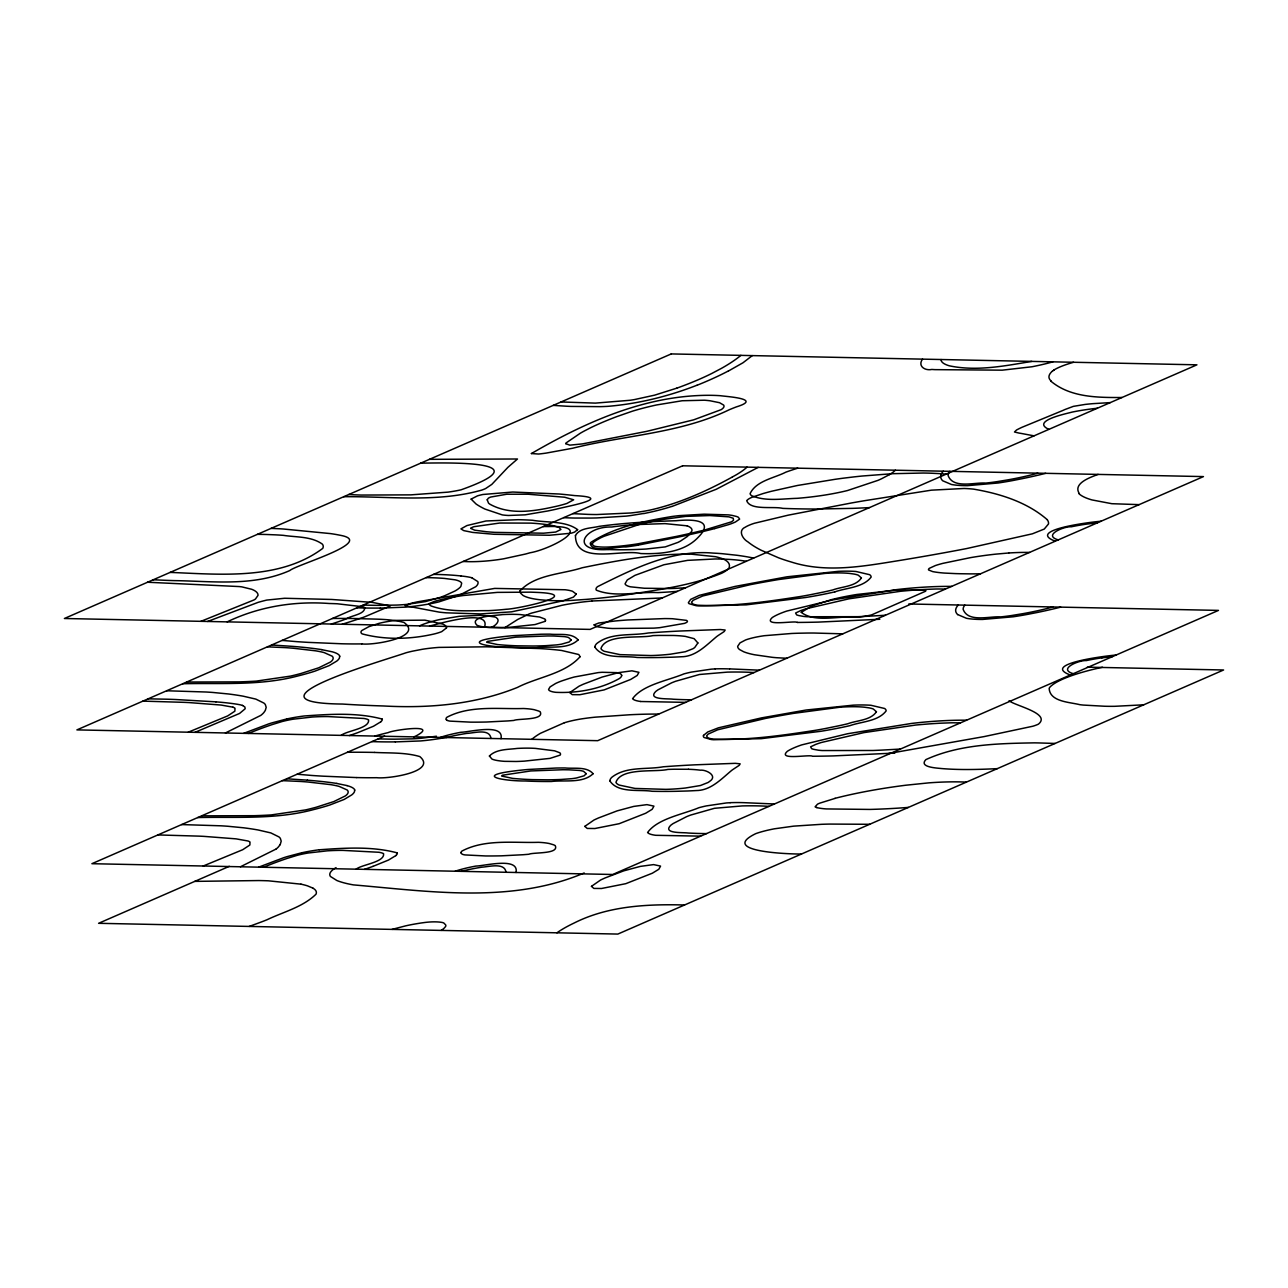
<?xml version="1.0" encoding="UTF-8"?>
<svg xmlns="http://www.w3.org/2000/svg" width="1288" height="1288" viewBox="0 0 1288 1288"><rect width="100%" height="100%" fill="white"/><g stroke="black" fill="none" stroke-linecap="round" stroke-linejoin="round"><path stroke-width="1.5" d="M505.975 872.169C504.783 862.268 488.86 866.792 481.744 867.194A62.5 12.671 -6.4 0 0 461.185 871.332M490.953 738.475C489.746 728.074 473.743 733.242 466.739 733.387A62.5 12.671 -6.4 0 0 446.179 737.541M922.498 359.143C917.555 365.953 924.655 370.976 931.9 369.447A71.033 14.409 -6.4 0 0 934.943 369.64L1002.209 370.171L1032.026 366.758A85.813 17.404 -6.4 0 0 1052.892 361.848M949.82 471.328L949.546 471.698A107.113 21.719 -6.4 0 0 948.129 475.578C953.152 489.102 974.807 482.179 985.771 483.081A52.663 10.674 -6.4 0 0 996.638 481.712L1007.876 479.861A95.022 19.272 -6.4 0 0 1037.822 473.179M964.841 605.135L964.551 605.505A107.113 21.719 -6.4 0 0 963.15 609.369C968.157 622.909 989.812 615.986 1000.792 616.888A52.663 10.674 -6.4 0 0 1011.644 615.519L1022.881 613.668A95.022 19.272 -6.4 0 0 1052.827 606.97M501 738.684C504.333 722.858 469.025 732.244 460.975 732.26A51.536 10.449 -6.4 0 0 440.19 737.428M516.005 872.491C519.418 856.649 483.966 866.067 475.98 866.051A51.536 10.449 -6.4 0 0 455.195 871.219M484.481 627.208C491.469 607.55 437.099 624.406 429.564 626.065M545.082 621.347L535.019 624.567L509.34 627.32A51.745 10.497 -6.4 0 1 501 627.675L489.714 627.53A39.687 8.05 -6.4 0 1 485.125 627.143L482.34 626.725A43.003 8.726 -6.4 0 1 476.995 625.276C467.866 616.115 497.748 615.487 502.191 614.618A45 9.129 -6.4 0 1 520.4 614.585L539.624 617.033L544.776 618.965A37.304 7.567 -6.4 0 1 545.5 620.108M752.305 355.601L742.999 362.765L728.445 371.008M380.862 721.763L373.504 726.239L358.016 732.55A151.952 30.815 -6.4 0 1 349.418 735.545M395.883 855.57L388.509 860.046L373.021 866.357M1052.441 371.234L1053.954 370.123M504.912 627.626L517.824 619.399L529.175 613.957A49.057 9.95 -6.4 0 1 531.558 613.104L561.938 605.296A53.871 10.916 -6.4 0 1 567.332 604.265A61.55 12.478 -6.4 0 1 591.788 601.045M275.745 849.227L240.421 866.776M441.204 930.419L441.768 930.033A93.364 18.934 -6.4 0 0 444.263 928.052L445.584 926.523A36.322 7.374 -6.4 0 0 445.632 924.865L443.796 922.997A15.81 3.204 -6.4 0 0 441.881 922.417L441.108 922.289A22.331 4.524 -6.4 0 0 434.861 921.854A17.05 3.462 -6.4 0 0 425.233 922.433L421.337 922.965A60.134 12.188 -6.4 0 0 413.931 924.188A44.629 9.048 -6.4 0 0 405.639 925.863L392.035 929.389M758.213 467.367L716.209 489.295L672.062 506.442M889.364 474.644L881.781 478.637A180.288 36.563 -6.4 0 1 878.078 480.327L847.504 490.535A72.434 14.683 -6.4 0 1 825.544 494.946A73.255 14.86 -6.4 0 1 797.175 498.327C782.154 498.714 765.877 501.66 751.629 495.703A51.665 10.481 -6.4 0 1 750.115 493.594C756.185 480.746 774.104 478.186 785.857 472.149A156.122 31.653 -6.4 0 1 797.739 468.188M732.292 477.027L736.317 474.773A221.858 44.983 -6.4 0 0 747.04 467.142M731.922 477.236C706.13 491.42 678.808 503.608 650.005 510.096A40.749 8.259 -6.4 0 1 630.379 513.01L596.779 514.54A79.244 16.068 -6.4 0 1 587.151 514.347L572.902 513.638M491.195 627.337C494.898 626.258 501.29 620.768 496.17 617.499A26.871 5.458 -6.4 0 0 494.817 616.984L485.399 615.632A50.264 10.191 -6.4 0 0 479.265 615.39L459.253 616.308L439.482 619.592A54.466 11.045 -6.4 0 0 419.566 625.855M207.658 621.46L258.18 602.333A77.602 15.73 -6.4 0 1 266.729 600.079L284.648 598.26L331.773 599.467L372.071 602.365L390.393 605.907L364.311 616.984A287.546 58.314 -6.4 0 1 342.077 624.245M225.416 732.969L260.74 715.42A101.285 20.544 -6.4 0 0 264.62 711.443A166.506 33.762 -6.4 0 0 265.344 710.316L266.197 707.337L265.328 704.568A97.84 19.835 -6.4 0 0 263.911 703.087L255.845 699.11L243.174 696.18A229.795 46.593 -6.4 0 0 228.443 693.974L212.697 692.445A169.597 34.39 -6.4 0 0 206.064 692.01L166.635 690.771M384.645 736.06L91.899 863.701L612.718 874.488L1218.48 610.399L908.797 603.975M229.312 866.325L98.596 923.303L617.854 934.074L1223.6 669.985L1087.265 667.152M243.674 733.355L268.757 723.872A117.723 23.876 -6.4 0 1 272.219 722.793L286.725 718.962M258.679 867.146L283.763 857.679A117.723 23.876 -6.4 0 1 287.224 856.601L301.746 852.769M584.189 872.958C511.352 903.951 429.806 891.441 353.395 884.888A140.07 28.4 -6.4 0 1 336.828 880.493L330.469 876.484A74.012 15.005 -6.4 0 1 329.809 874.069A76.91 15.601 -6.4 0 1 332.03 870.495A76.008 15.408 -6.4 0 1 336.055 867.613M200.912 621.331L253.929 599.983A40.347 8.179 -6.4 0 0 255.459 599.017L258.002 595.394A84.155 17.066 -6.4 0 0 251.74 589.292L241.87 586.877A43.663 8.855 -6.4 0 0 239.021 586.555L147.54 582.24M188.241 732.196L227.702 715.903L234.867 711.185L234.996 708.223A33.488 6.794 -6.4 0 0 232.951 707.176M203.246 866.003L242.724 849.71L249.872 844.992L250.001 842.014A33.488 6.794 -6.4 0 0 247.956 840.984L236.074 838.858L203.971 836.379A173.3 35.146 -6.4 0 0 199.109 836.137L157.893 834.93M696.953 385.241C668.536 396.318 638.574 403.724 608.178 406.316A51.745 10.497 -6.4 0 1 600.063 406.654L570.906 406.412A223.114 45.241 -6.4 0 1 566.205 406.203L553.228 405.382M341.095 735.368C346.891 730.634 369.93 728.477 368.561 719.847A29.077 5.893 -6.4 0 0 363.844 718.463L328.005 716.579A55.32 11.222 -6.4 0 0 312.243 717.03L292.956 719.219A36.273 7.358 -6.4 0 0 282.233 721.505L271.993 724.645A273.008 55.368 -6.4 0 0 248.568 733.452M356.1 869.175C361.896 864.441 384.951 862.284 383.566 853.654A29.077 5.893 -6.4 0 0 378.849 852.27L343.011 850.386A55.32 11.222 -6.4 0 0 327.249 850.837L307.961 853.026A36.273 7.358 -6.4 0 0 297.238 855.312L287.015 858.452A273.008 55.368 -6.4 0 0 263.589 867.259M227.155 621.863C258.904 606.648 294.083 600.933 329.148 603.492A213.76 43.341 -6.4 0 1 337.231 603.766L363.152 606.777A30.993 6.279 -6.4 0 1 364.697 607.614C365.1 614.44 351.222 615.423 346.408 618.836A179.257 36.354 -6.4 0 1 331.354 624.036M195.003 732.341L239.584 713.439L245.203 708.738L244.865 706.967L242.53 705.486M249.228 926.426L261.029 922.095A242.321 49.137 -6.4 0 0 267.002 919.761C283.537 911.84 302.712 907.171 315.979 894.226A80.774 16.374 -6.4 0 0 312.823 888.108M676.699 388.187L654.626 395.158L634.34 399.602A44.484 9.016 -6.4 0 1 629.896 400.294L595.41 403.112L561.053 401.969M1098.117 474.403C1090.775 477.14 1072.373 483.354 1079.392 493.674M564.353 722.745L540.429 733.307A183.975 37.304 -6.4 0 0 531.815 739.328M714.743 528.595L728.783 524.57A52.744 10.69 -6.4 0 0 735.448 521.978L739.634 519.096L738.346 517.261A45.676 9.258 -6.4 0 0 736.446 516.456L732.389 515.458A40.556 8.227 -6.4 0 0 728.284 514.878L704.117 514.186L679.227 515.635A51.858 10.513 -6.4 0 0 671.95 516.504C644.209 521.109 615.02 526.905 591.095 542.216A59.119 11.995 -6.4 0 0 590.226 543.198C591.24 553.76 618.321 546.257 625.871 546.949A57.574 11.673 -6.4 0 0 638.317 545.13M835.155 798.367L819.683 803.181A40.717 8.259 -6.4 0 0 817.526 804.163L815.095 806.803A18.37 3.719 -6.4 0 0 816.914 807.544M834.882 591.852C846.651 587.698 863.073 587.65 871.123 577.121A49.282 9.998 -6.4 0 0 869.642 574.69L855.908 571.47A47.06 9.547 -6.4 0 0 844.735 571.164A46.223 9.37 -6.4 0 0 838.166 571.357L787.081 576.799L735.11 586.41L699.32 595.362L690.706 599.355L688.372 602.655A32.554 6.601 -6.4 0 0 689.144 603.702L696.084 605.682A33.536 6.794 -6.4 0 0 698.611 605.924L746.219 604.861L805.886 597.471A116.323 23.587 -6.4 0 0 834.898 591.852M1031.72 361.397C1004.656 365.937 976.513 371.588 949.256 365.792A76.201 15.456 -6.4 0 1 941.061 359.529M639.154 544.937L679.984 536.742A241.371 48.944 -6.4 0 0 714.727 528.579M643.807 513.445L631.426 515.458A45.869 9.306 -6.4 0 1 626.145 516.118L596.859 517.937A171.111 34.696 -6.4 0 1 590.645 518.066L574.706 518.05A111.734 22.653 -6.4 0 1 563.709 517.647M436.455 736.221L422.11 738.169A49.057 9.95 -6.4 0 1 411.677 738.877L394.514 739.167A257.874 52.293 -6.4 0 1 388.59 739.119L378.205 738.877M888.543 753.544L984.113 736.591L1032.879 726.223A31.54 6.392 -6.4 0 0 1038.434 724.146C1051.588 713.343 1014.3 705.631 1009.084 700.672M1101.965 657.878L1112.558 656.574M319.183 849.79C344.894 847.955 372.023 846.152 396.929 852.801M1097.553 522.767L1086.959 524.071A50.892 10.32 -6.4 0 0 1071.294 526.792C1064.564 526.067 1042.072 535.228 1058.269 539.897M1101.031 521.254C1096.168 521.431 1024.362 529.642 1055.291 541.185M1116.036 655.061C1111.222 655.27 1039.319 663.417 1070.296 674.993M591.804 601.013L662.161 597.97M1008.762 552.987L995.865 554.13A83.8 17.002 -6.4 0 0 970.411 557.656L942.945 563.339A47.753 9.676 -6.4 0 0 935.378 565.561L929.356 568.314A19.513 3.961 -6.4 0 0 928.6 569.988L932.754 571.614A71.709 14.538 -6.4 0 0 944.281 573.063L955.229 573.595A219.717 44.549 -6.4 0 0 960.655 573.74L969.655 573.868A140.843 28.561 -6.4 0 0 980.506 573.804M685.506 587.795L675.057 588.375A75.541 15.327 -6.4 0 1 669.358 588.552L644.306 588.246L630.605 586.829A34.599 7.02 -6.4 0 1 627.932 586.072L626.725 585.509A39.155 7.937 -6.4 0 1 625.066 583.754L627.272 579.954L634.968 575.35L663.916 564.756L687.551 560.361L715.082 558.976A94.072 19.079 -6.4 0 1 746.299 561.294M1143.712 704.81L1114.7 706.307A71.725 14.538 -6.4 0 1 1104.589 706.243L1083.208 705.067A75.638 15.343 -6.4 0 1 1079.746 704.665C1069.684 702.073 1049.833 701.863 1049.157 688.372A77.377 15.698 -6.4 0 1 1049.994 687.067A102.895 20.866 -6.4 0 1 1102.48 667.248M885.42 615.261L866.824 616.292A333.962 67.717 -6.4 0 1 857.985 616.678L807.335 616.743A34.277 6.955 -6.4 0 1 803.293 616.372L798.785 615.551A40.266 8.163 -6.4 0 1 796.644 614.875L795.598 613.024L800.782 610.576A64.803 13.138 -6.4 0 1 806.385 608.693L848.921 598.823L900.586 591.273A123.487 25.036 -6.4 0 1 924.865 589.421L936.054 589.002A53.484 10.851 -6.4 0 1 945.328 589.131M900.425 749.053L881.829 750.099A333.962 67.717 -6.4 0 1 872.99 750.485L822.34 750.55A34.277 6.955 -6.4 0 1 818.315 750.18L813.807 749.358A40.266 8.163 -6.4 0 1 811.649 748.682L810.619 746.815L815.787 744.384A64.803 13.138 -6.4 0 1 821.39 742.484L863.926 732.614L915.607 725.064A123.487 25.036 -6.4 0 1 939.87 723.228L951.075 722.81A53.484 10.851 -6.4 0 1 960.333 722.938M879.817 619.27L818.299 622.104A294.485 59.715 -6.4 0 1 797.465 622.442M894.822 753.078L833.304 755.911A294.485 59.715 -6.4 0 1 812.47 756.249C810.2 754.156 776.922 760.693 787.322 751.323A81.643 16.551 -6.4 0 1 789.947 749.777A75.96 15.408 -6.4 0 1 801.748 744.883L847.552 733.741L911.518 723.437A101.285 20.544 -6.4 0 1 966.596 720.201M997.298 768.646C978.8 769.532 960.22 770.095 941.753 768.566C937.133 768.018 918.392 767.358 925.879 759.614C959.512 744.223 998.087 743.514 1034.505 742.854A213.422 43.277 -6.4 0 1 1038.659 742.935L1055.081 743.45M715.082 668.923L714.341 668.955A26.919 5.458 -6.4 0 0 711.346 669.148L691.286 672.111A45.322 9.193 -6.4 0 0 683.944 673.882C667.603 680.692 642.68 684.749 632.585 698.692A35.082 7.116 -6.4 0 0 640.716 701.493M730.087 802.73L729.346 802.762A26.919 5.458 -6.4 0 0 726.351 802.955L706.291 805.918A45.322 9.193 -6.4 0 0 698.949 807.689C682.608 814.499 657.701 818.556 647.59 832.499A35.082 7.116 -6.4 0 0 655.721 835.3L700.64 836.154M1110.24 402.613L1092.884 403.659A50.039 10.143 -6.4 0 0 1085.108 404.432L1073.355 406.364L1064.806 409.584A124.083 25.164 -6.4 0 1 1062.552 410.598L1021.964 427.31A140.408 28.481 -6.4 0 0 1016.538 429.999L1014.461 431.995L1019.05 433.09A75.928 15.392 -6.4 0 1 1021.851 433.557L1034.039 435.843M685.635 702.363L640.667 701.509M194.778 881.378L258.695 880.557A148.989 30.22 -6.4 0 1 268.419 880.815L300.973 884.164M1139.123 504.638L1111.85 503.705L1092.031 499.937A136.287 27.644 -6.4 0 1 1078.99 493.723M361.767 643.887C373.311 645.562 424.203 637.174 403.981 622.458C389.556 618.626 374.406 619.319 359.626 618.626A267.083 54.16 -6.4 0 0 332.449 618.481M1121.961 397.509C1097.714 397.589 1070.473 397.573 1050.863 381.168M380.33 608.097L405.366 607.147A46.851 9.499 -6.4 0 0 411.097 606.6L413.029 606.374A51.681 10.481 -6.4 0 0 435.296 602.72A48.751 9.885 -6.4 0 0 438.934 601.882L459.526 595.136L475.707 586.732A67.54 13.701 -6.4 0 0 477.268 585.026A69.133 14.023 -6.4 0 0 477.784 581.564L471.923 577.845M797.449 622.442C795.243 620.301 761.9 626.902 772.317 617.516A81.643 16.551 -6.4 0 1 774.941 615.97A75.96 15.408 -6.4 0 1 786.743 611.076L832.547 599.934L896.496 589.63A101.285 20.544 -6.4 0 1 951.591 586.394M395.336 741.904L420.371 740.954A46.851 9.499 -6.4 0 0 426.103 740.407L428.035 740.181A51.681 10.481 -6.4 0 0 446.839 737.251M182.719 683.751C221.23 682.817 260.514 685.957 298.172 675.894A105.085 21.3 -6.4 0 0 315.013 671.112L329.132 665.638L336.78 661.066A74.06 15.021 -6.4 0 0 339.469 657.927L339.613 656.317M197.724 817.558C236.235 816.64 275.535 819.748 313.177 809.701A105.085 21.3 -6.4 0 0 330.018 804.92L344.154 799.446L351.785 794.873A74.06 15.021 -6.4 0 0 354.474 791.734L354.619 790.124M801.506 854.008C792.7 854.218 717.368 852.205 755.782 833.626A44.42 9 -6.4 0 1 764.734 830.937L766.537 830.486A48.67 9.869 -6.4 0 1 774.378 828.812L793.666 826.139L821.583 824.304A107.58 21.816 -6.4 0 1 829.73 824.079L869.658 824.288M142.888 701.123L184.103 702.346A173.3 35.146 -6.4 0 1 188.966 702.572L221.069 705.051L232.951 707.176M186.663 682.028L239.101 681.883A117.417 23.812 -6.4 0 0 256.248 681.111L290.557 676.103A94.298 19.127 -6.4 0 0 301.183 673.431L318.812 667.764L330.404 662.08A56.463 11.447 -6.4 0 0 332.175 656.188L324.206 652.614A99.144 20.109 -6.4 0 0 315.608 650.826L293.197 648.234A165.122 33.488 -6.4 0 0 285.872 647.671L267.405 646.834M201.669 815.835L254.106 815.69A117.417 23.812 -6.4 0 0 271.253 814.918L305.578 809.911A94.298 19.127 -6.4 0 0 316.204 807.238L333.817 801.571L345.409 795.887A56.463 11.447 -6.4 0 0 347.18 789.995L339.211 786.421A99.144 20.109 -6.4 0 0 330.613 784.634L308.202 782.041A165.122 33.488 -6.4 0 0 300.877 781.478L282.41 780.641M420.693 463.165C450.542 462.714 543.134 460.605 461.024 489.826A36.821 7.47 -6.4 0 1 448.063 492.129L410.824 494.866L361.187 495.059A135.691 27.515 -6.4 0 1 348.807 494.495M148.12 698.837L166.893 699.207A278.675 56.511 -6.4 0 1 175.12 699.497L215.982 701.847M181.64 824.578L221.069 825.817A169.597 34.39 -6.4 0 1 227.718 826.252L243.448 827.782A229.795 46.593 -6.4 0 1 258.163 829.987L270.85 832.917L278.916 836.894A97.84 19.835 -6.4 0 1 280.333 838.359L281.203 841.145L280.349 844.123A166.506 33.762 -6.4 0 1 279.705 845.234M374.631 752.434C389.684 753.206 405.221 752.289 419.824 756.571C437.662 771.705 388.155 779.111 376.772 777.694A161.354 32.715 -6.4 0 1 356.728 777.566M343.751 496.701C389.62 496.315 436.906 502.723 481.712 490.116A39.88 8.082 -6.4 0 0 485.673 488.522L491.807 484.401L507.971 467.27L517.486 458.995L429.451 459.333M356.696 777.582L323.208 776.181A325.107 65.93 -6.4 0 1 311.76 775.457L297.142 774.217M688.42 769.274L674.252 769.226A101.752 20.64 -6.4 0 0 667.86 769.419C655.431 772.462 621.041 767.181 615.938 782.331A56.785 11.512 -6.4 0 0 619.27 785.084L635.016 788.433L665.735 789.351A45.595 9.241 -6.4 0 0 671.869 789.125L673.833 789.013A49.346 9.998 -6.4 0 0 685.409 788.014L700.366 785.535L708.03 782.508A104.747 21.236 -6.4 0 0 709.769 781.301C718.141 775.811 706.082 769.451 700.382 770.192A60.761 12.317 -6.4 0 0 688.404 769.274M729.668 668.891L759.437 670.179M363.184 605.07L373.584 605.312A257.874 52.293 -6.4 0 0 379.493 605.36L396.656 605.07A49.057 9.95 -6.4 0 0 407.105 604.362L425.265 601.641L440.013 597.455A124.324 25.213 -6.4 0 0 445.036 595.571L455.002 590.999A81.321 16.486 -6.4 0 0 460.846 586.459L461.684 583.239A46.11 9.354 -6.4 0 0 458.947 581.001L458.158 580.679A42.488 8.614 -6.4 0 0 455.131 579.825L444.521 578.425A111.171 22.54 -6.4 0 0 426.167 577.62M271.076 528.386L278.546 528.724A140.682 28.529 -6.4 0 1 283.602 529.03L330.533 533.602A154.238 31.282 -6.4 0 1 340.467 535.325C376.241 541.862 295.87 564.836 289.864 570.52C253.398 586.716 212.987 581.21 174.395 580.614A265.65 53.871 -6.4 0 1 166.571 580.357L153.208 579.777M786.775 658.265L776.632 657.717A89.967 18.241 -6.4 0 1 772.236 657.315L754.559 654.771A106.324 21.558 -6.4 0 1 743.659 651.744L739.731 649.651A71.548 14.506 -6.4 0 1 737.686 646.302L739.988 642.905L745.559 639.975A26.694 5.41 -6.4 0 1 747.233 639.395A30.365 6.15 -6.4 0 1 764.267 635.709L791.685 633.471A155.381 31.508 -6.4 0 1 798.27 633.229L807.383 633.052A118.947 24.118 -6.4 0 1 814.064 633.036L842.803 633.841M684.54 904.997C647.204 903.983 608.049 905.899 574.11 923.029A236.09 47.881 -6.4 0 0 556.915 932.818M608.016 549.525C568.749 551.956 583.818 526.164 611.687 527.017A75.96 15.408 -6.4 0 1 617.322 526.277L626 525.295A59.554 12.075 -6.4 0 1 633.036 524.683L665.011 523.62L686.907 525.81M271.655 644.982L292.44 646.367A261.013 52.937 -6.4 0 1 321.903 649.635M286.661 778.789L307.446 780.158M170.113 572.403C221.069 574.4 279.705 580.437 322.724 548.414A81.852 16.599 -6.4 0 0 322.338 544.116C311.277 536.194 296.288 537.37 283.328 535.341A136.866 27.756 -6.4 0 0 275.568 534.858L266.729 534.504A151.646 30.751 -6.4 0 0 257.439 534.343M774.442 803.986L744.673 802.698A62.291 12.639 -6.4 0 0 730.183 802.666M282.136 640.41L296.755 641.649A325.107 65.93 -6.4 0 0 308.202 642.374L341.69 643.775A161.354 32.715 -6.4 0 0 361.735 643.903M460.814 575.929L459.736 575.817A125.145 25.374 -6.4 0 0 433.557 574.4M321.775 649.667L332.159 651.792A62.87 12.751 -6.4 0 1 339.839 656.284M336.78 783.474L347.164 785.6M1073.29 673.705C1057.158 668.923 1079.489 659.955 1086.299 660.583A50.892 10.32 -6.4 0 1 1101.948 657.846M1048.899 429.371C1030.239 420.902 1067.382 413.48 1072.035 412.112A57.606 11.689 -6.4 0 1 1097.408 408.232M447.081 720.346L445.873 719.316L446.276 718.012A56.398 11.431 -6.4 0 1 446.904 717.271C469.975 705.067 498.102 709.302 523.411 708.513A43.309 8.791 -6.4 0 1 534.311 709.72L538.513 710.976A59.602 12.091 -6.4 0 1 540.236 711.813C544.454 720.507 518.436 718.302 513.848 720.443A130.136 26.388 -6.4 0 1 507.987 720.926L486.478 722.021A160.968 32.635 -6.4 0 1 470.635 722.149L449.963 721.119A21.494 4.363 -6.4 0 1 447.081 720.346M312.871 888.092L307.43 885.838A112.845 22.878 -6.4 0 0 300.973 884.164M957.725 614.585L966.403 618.272A43.824 8.887 -6.4 0 0 982.486 619.447L1013.221 616.791A92.543 18.773 -6.4 0 0 1027.615 614.36L1036.92 612.541A150.406 30.493 -6.4 0 0 1060.668 607.131M381.924 718.994C357.018 712.345 329.873 714.148 304.177 715.983A43.309 8.791 -6.4 0 0 286.789 718.978M1047.208 519.644C1026.939 502.014 999.665 493.546 973.583 489.134A62.017 12.574 -6.4 0 0 964.116 488.474L931.417 490.165L864.135 500.758A485.834 98.516 -6.4 0 0 851.497 502.964L788.272 515.152L754.478 523.25A40.926 8.292 -6.4 0 0 751.403 524.297L750.405 524.683A45.627 9.258 -6.4 0 0 745.366 527.13C737.654 530.366 742.613 538.931 747.861 541.846A494.512 100.287 -6.4 0 0 761.176 550.25L778.467 557.768A416.571 84.477 -6.4 0 0 791.267 562.003C826.01 573.144 862.783 566.398 897.833 560.763A556.174 112.781 -6.4 0 0 966.66 548.559L1032.396 533.812L1044.246 529.062L1048.496 523.958A129.154 26.195 -6.4 0 0 1047.192 519.644M908.346 807.415A176.569 35.806 -6.4 0 1 869.931 809.428L826.236 808.928A47.592 9.644 -6.4 0 1 816.705 807.592M835.01 798.335A141.841 28.771 -6.4 0 1 905.77 785.229L928.986 782.846A84.219 17.082 -6.4 0 1 966.37 782.122M395.4 741.872A156.878 31.814 -6.4 0 1 371.942 741.598M347.019 785.632A62.87 12.751 -6.4 0 1 354.844 790.091M307.349 780.19A261.013 52.937 -6.4 0 1 336.909 783.442M957.644 614.585A118.061 23.941 -6.4 0 1 958.32 604.99M373.005 866.357A151.952 30.815 -6.4 0 1 364.423 869.352M397.219 852.769A35.436 7.181 -6.4 0 1 395.738 855.586M301.795 852.785A43.309 8.791 -6.4 0 1 319.183 849.774M347.454 752.273A267.083 54.16 -6.4 0 1 374.599 752.434M706.5 833.61A150.632 30.542 -6.4 0 1 688.017 833.014C683.413 832.225 662.096 833.883 670.726 825.302A164.8 33.424 -6.4 0 1 673.093 823.579L686.633 816.64A138.025 27.998 -6.4 0 1 690.61 815.079L714.454 808.301L742.291 805.918A98.806 20.028 -6.4 0 1 769 806.369M279.625 845.234A101.285 20.544 -6.4 0 1 275.874 849.227M242.643 705.454A44.533 9.032 -6.4 0 0 237.878 704.375L236.992 704.214A170.225 34.518 -6.4 0 0 215.901 701.863M463.213 561.455A43.422 8.807 -6.4 0 0 503.64 558.799L525.327 554.082A98.516 19.98 -6.4 0 0 530.141 552.745C549.348 549.638 598.662 524.941 548.076 526.551A79.872 16.197 -6.4 0 0 543.294 526.551M895.402 470.217A130.072 26.372 -6.4 0 1 889.396 474.644M1008.762 552.987A66.525 13.492 -6.4 0 1 1029.515 552.423M658.731 714.083A132.149 26.806 -6.4 0 0 629.751 714.76L595.491 717.142A60.278 12.22 -6.4 0 0 587.135 718.092L581.983 718.817A37.626 7.631 -6.4 0 0 564.418 722.745M413.818 736.881A70.115 14.216 -6.4 0 0 416.249 735.818C440.029 723.148 392.035 730.248 388.203 732.614A90.836 18.418 -6.4 0 0 374.889 736.06M691.495 699.803A150.632 30.542 -6.4 0 1 673.012 699.207C668.408 698.418 647.091 700.076 655.721 691.495A164.8 33.424 -6.4 0 1 658.088 689.772L671.628 682.833A138.025 27.998 -6.4 0 1 675.604 681.272L699.448 674.493L727.285 672.127A98.806 20.028 -6.4 0 1 753.979 672.561M545.484 620.108A25.068 5.088 -6.4 0 1 545.13 621.331M382.214 718.962A35.436 7.181 -6.4 0 1 380.717 721.779M715.178 668.858A62.291 12.639 -6.4 0 1 729.539 668.939M1045.663 473.324A150.406 30.493 -6.4 0 1 1021.883 478.734L1012.626 480.569A92.543 18.773 -6.4 0 1 998.216 482.984L967.465 485.656A43.824 8.887 -6.4 0 1 951.397 484.465L942.719 480.778A118.061 23.941 -6.4 0 1 943.315 471.199M671.821 506.426A90.917 18.434 -6.4 0 1 644.032 513.526M380.395 608.065A156.878 31.814 -6.4 0 1 356.937 607.791M460.718 575.961A64.287 13.041 -6.4 0 1 472.116 577.813M677.359 591.353A155.494 31.54 -6.4 0 1 657.975 592.609C637.882 591.514 615.31 597.777 596.36 590.178A41.168 8.356 -6.4 0 1 597.552 586.652C633.261 568.813 671.982 549.38 713.101 553.099A134.596 27.29 -6.4 0 1 721.779 553.647L736.961 555.273A208.495 42.279 -6.4 0 1 753.673 558.09M608.049 549.509A110.317 22.363 -6.4 0 0 646.206 549.026L665.252 546.901L678.003 542.377A188.273 38.173 -6.4 0 0 680.644 540.976L687.502 536.388L691.672 531.381A60.568 12.284 -6.4 0 0 687.035 525.778M869.448 507.601A250.258 50.747 -6.4 0 1 852.769 508.358L816.544 509.018A283.118 57.413 -6.4 0 1 782.782 508.374C773.283 506.071 750.244 510.708 746.702 500.678A37.433 7.583 -6.4 0 1 749.6 498.424A36.853 7.47 -6.4 0 1 752.111 497.232L763.14 493.546A148.555 30.123 -6.4 0 1 771.383 491.291L797.449 485.479L835.091 479.313A124.163 25.18 -6.4 0 1 843.044 478.218L853.799 476.914A151.71 30.767 -6.4 0 1 862.139 476.029L892.471 473.694L923.271 473.034A112.249 22.765 -6.4 0 1 931.449 473.227L939.049 473.598A125.66 25.486 -6.4 0 1 946.181 474.145M1051.266 381.103A103.909 21.075 -6.4 0 1 1052.264 371.234M1053.729 370.123A70.743 14.345 -6.4 0 1 1073.564 362.282M676.747 388.187A324.673 65.833 -6.4 0 0 711.99 373.359L721.473 368.352A387.108 78.504 -6.4 0 0 740.906 355.375M728.284 371.008A400.053 81.128 -6.4 0 1 697.114 385.241M565.818 443.684L569.795 445.149L582.466 443.893L646.801 431.335L693.636 419.84L721.103 409.681A41.828 8.485 -6.4 0 0 722.423 408.731A42.729 8.662 -6.4 0 0 723.615 405.06L719.557 402.709L709.897 400.745A63.466 12.864 -6.4 0 0 704.423 400.214L682.205 400.745L656.526 404.963A108.289 21.96 -6.4 0 0 639.83 409.037A104.409 21.172 -6.4 0 0 632.279 411.226L616.549 416.7A313.805 63.643 -6.4 0 0 590.612 427.745L584.14 431.078A255.394 51.794 -6.4 0 0 580.325 433.219L566.028 442.975A34.953 7.084 -6.4 0 0 565.818 443.684M697.887 642.97L694.747 647.494A104.747 21.236 -6.4 0 1 693.024 648.701L685.345 651.728L670.388 654.207A49.346 9.998 -6.4 0 1 658.828 655.206L656.864 655.318A45.595 9.241 -6.4 0 1 650.714 655.544L620.011 654.626L604.265 651.293A56.785 11.512 -6.4 0 1 600.949 648.54C606.004 633.39 640.442 638.655 652.855 635.612A101.752 20.64 -6.4 0 1 659.247 635.435L673.399 635.467A60.761 12.317 -6.4 0 1 685.393 636.385L694.135 638.671L697.887 642.97M594.798 646.995C602.929 659.681 624.036 655.431 637.109 657.476A180.787 36.66 -6.4 0 0 661.324 657.492L672.368 657.186A114.89 23.297 -6.4 0 0 681.368 656.751C695.794 656.703 706.371 645.127 716.692 636.578A160.92 32.635 -6.4 0 1 718.527 635.274L723.357 632.102A125.999 25.551 -6.4 0 0 724.275 631.442L725.16 630.025L720.314 629.526L680.322 631.007A254.783 51.665 -6.4 0 0 648.202 632.988C631.426 636.031 611.043 632.199 596.666 643.614A86.634 17.565 -6.4 0 0 595.201 645.658L594.798 646.995M609.804 780.802C617.934 793.472 639.041 789.238 652.114 791.283A180.787 36.66 -6.4 0 0 676.329 791.299L687.389 790.993A114.89 23.297 -6.4 0 0 696.389 790.542C710.799 790.494 721.377 778.934 731.697 770.385A160.92 32.635 -6.4 0 1 733.548 769.081L738.362 765.909A125.999 25.551 -6.4 0 0 739.296 765.249L740.165 763.832L735.319 763.333L695.343 764.814A254.783 51.665 -6.4 0 0 663.207 766.795C646.431 769.838 626.049 766.006 611.671 777.421A86.634 17.565 -6.4 0 0 610.222 779.449L609.804 780.802M575.446 535.583C575.672 565.593 621.879 548.704 640.828 553.55C660.519 554.21 683.815 552.552 698.16 537.37C716.869 518.388 688.694 519.483 676.152 520.722C650.44 521.543 624.712 522.815 599.21 526.357C591.385 528.305 579.809 527.629 575.446 535.583M621.702 675.298L621.621 675.91A46.271 9.386 -6.4 0 1 619.415 678.518C600.305 689.193 577.62 693.298 555.885 692.332A26.694 5.41 -6.4 0 1 552.053 691.656A28.062 5.699 -6.4 0 1 548.559 689.434L550.073 686.907L555.627 683.477A66.735 13.54 -6.4 0 1 561.81 680.901L569.489 678.374A84.01 17.034 -6.4 0 1 574.384 676.989L598.131 672.61A23.603 4.782 -6.4 0 1 602.253 672.288L616.904 672.642A20.849 4.234 -6.4 0 1 618.707 673.028L619.528 673.286A24.858 5.039 -6.4 0 1 620.752 673.882L621.702 675.298M576.251 594.074L573.466 597.101L563.259 600.771L511.578 611.832L480.472 613.925L446.228 612.83A121.716 24.681 -6.4 0 1 439.208 612.122L405.044 605.682L410.904 603.364A83.398 16.905 -6.4 0 1 417.135 601.899L494.673 588.407L565.174 589.759A44.356 9 -6.4 0 1 572.5 591.256L576.251 594.074M591.82 544.132L594.251 546.112A23.764 4.814 -6.4 0 0 597.841 546.772L599.049 546.885A25.036 5.072 -6.4 0 0 608.709 547.014L615.02 546.595A63.273 12.832 -6.4 0 0 637.769 543.842L676.2 536.452A269.015 54.547 -6.4 0 0 704.423 530.06L731.214 521.914A27.354 5.555 -6.4 0 0 733.532 520.111L733.242 518.259L728.96 516.858L709.817 515.554L685.699 516.391L661.163 519.66A78.053 15.826 -6.4 0 0 639.234 524.49L604.378 536.178A78.439 15.907 -6.4 0 0 600.272 538.03L596.199 540.316A112.974 22.91 -6.4 0 0 593.832 541.926L591.82 544.132M428.985 603.831L429.226 604.442A55.287 11.206 -6.4 0 0 431.319 606.052C449.48 612.412 469.428 610.544 488.361 610.641A60.842 12.333 -6.4 0 0 506.409 609.24C516.713 609.079 586.974 594.251 536.355 592.383A188.95 38.318 -6.4 0 0 530.624 592.158L497.329 592.383L463.213 595.523A61.55 12.478 -6.4 0 0 445.358 598.679L440.303 599.822A47.753 9.676 -6.4 0 0 434.024 601.528L429.017 603.718M579.986 656.799C564.82 673.946 537.305 677.134 517.486 687.406C474.998 704.568 428.791 708.432 383.422 705.969A484.996 98.355 -6.4 0 1 342.56 704.053C235.398 702.974 383.454 660.712 406.01 652.774A45.466 9.225 -6.4 0 1 412.466 651.181L422.174 649.313A36.595 7.422 -6.4 0 1 427.954 648.476L429.58 648.283A40.54 8.227 -6.4 0 1 438.966 647.397L486.88 646.801L539.736 648.572A172.286 34.937 -6.4 0 1 561.552 650.472L578.393 654.433A44.404 9 -6.4 0 1 579.326 655.222L579.986 656.799M520.03 590.886L520.03 591.675A82.835 16.792 -6.4 0 0 520.513 593.076L522.992 595.41A75.219 15.247 -6.4 0 0 539.962 599.757L548.752 600.482A67.845 13.766 -6.4 0 0 570.97 600.417L586.088 599.403A144.224 29.254 -6.4 0 0 621.669 595.555C655.27 590.242 689.772 586.169 721.522 573.321A67.636 13.717 -6.4 0 0 725.708 570.986L727.817 569.344A59.989 12.172 -6.4 0 0 729.121 567.702C731.182 562.148 724.033 558.912 719.767 557.833A105.922 21.477 -6.4 0 0 715.565 556.706L691.205 554.162A86.892 17.613 -6.4 0 0 684.105 554.098C649.716 554.532 615.68 560.844 582.096 567.783C561.81 574.351 534.971 574.48 520.03 590.886M460.863 852.704L462.086 854.153A21.494 4.363 -6.4 0 0 464.968 854.926L485.64 855.957A160.968 32.635 -6.4 0 0 501.483 855.828L523.009 854.733A130.136 26.388 -6.4 0 0 528.853 854.25C533.441 852.109 559.459 854.314 555.241 845.62A59.602 12.091 -6.4 0 0 553.518 844.783L549.316 843.527A43.309 8.791 -6.4 0 0 538.416 842.32C513.107 843.109 484.98 838.874 461.909 851.078A56.398 11.431 -6.4 0 0 461.297 851.819L460.863 852.704M861.414 577.942C855.667 586.668 842.03 586.475 832.821 589.936A146.349 29.672 -6.4 0 1 823.644 592.029L810.538 594.686A123.6 25.068 -6.4 0 1 800.46 596.505C766.585 601.754 732.228 606.729 697.871 605.231A26.984 5.474 -6.4 0 1 692.574 603.782L691.576 602.124L693.186 600.272L702.668 595.99L750.582 584.607A272.863 55.336 -6.4 0 1 778.371 579.584L825.141 573.401A44.42 9 -6.4 0 1 832.193 573.015A45.209 9.161 -6.4 0 1 849.581 573.418L854.202 574.078A40.974 8.308 -6.4 0 1 858.307 575.205L861.414 577.942M876.436 711.749C870.688 720.475 857.035 720.282 847.826 723.743A146.349 29.672 -6.4 0 1 838.649 725.82L825.544 728.493A123.6 25.068 -6.4 0 1 815.465 730.312C781.591 735.545 747.233 740.552 712.892 739.038A26.984 5.474 -6.4 0 1 707.595 737.589L706.597 735.931L708.191 734.08L717.674 729.797L765.587 718.414A272.863 55.336 -6.4 0 1 793.392 713.391L840.146 707.192A44.42 9 -6.4 0 1 847.198 706.822A45.209 9.161 -6.4 0 1 864.586 707.225L869.207 707.885A40.974 8.308 -6.4 0 1 873.312 709.012L876.436 711.749M471.134 499.116L476.061 503.994A384.726 78.021 -6.4 0 0 484.98 509.082L502.272 514.894A34.261 6.955 -6.4 0 0 508.583 515.474L525.037 514.846L547.931 510.95A234.319 47.511 -6.4 0 0 556.174 509.195C564.949 506.683 616.195 497.748 574.802 495.606A308.267 62.516 -6.4 0 0 559.185 494.012L512.721 492.032L482.952 494.479A24.392 4.943 -6.4 0 0 477.494 495.848L471.134 499.116M487.218 499.792L488.506 503.093A76.298 15.472 -6.4 0 0 490.036 504.284C510.869 515.731 535.856 510.966 557.801 505.975A60.262 12.22 -6.4 0 0 566.881 503.463L573.659 499.792L564.659 497.232L528.08 494.222L506.78 494.222L490.744 497.039A16.825 3.413 -6.4 0 0 488.313 498.263L487.218 499.792M470.716 528.37L474.66 530.173L486.478 531.735A164.204 33.295 -6.4 0 0 494.801 532.363L543.504 533.2L555.692 532.041L560.94 529.481L559.008 527.404L553.148 525.681A109.094 22.121 -6.4 0 0 530.849 523.121L499.776 523.025L474.065 526.679A12.961 2.624 -6.4 0 0 472.487 527.243L470.812 528.193M569.811 692.574L572.226 694.635L579.874 694.715L604.136 689.901L630.701 679.436L637.174 675.492L638.929 672.32L631.925 670.823L618.707 672.61L602.172 677.053L583.48 684.153A193.876 39.316 -6.4 0 0 578.972 686.246L569.811 692.574M584.816 826.381L587.231 828.442L594.879 828.522L619.158 823.708L645.707 813.243L652.179 809.299L653.934 806.127L646.946 804.63L633.712 806.417L617.177 810.86L598.501 817.961A193.876 39.316 -6.4 0 0 593.977 820.037L584.816 826.381M591.45 886.353L593.865 888.414L601.512 888.495L625.775 883.681L652.34 873.216L658.812 869.271L660.567 866.1L653.58 864.602L640.345 866.389L623.811 870.833L605.135 877.933A193.876 39.316 -6.4 0 0 600.611 880.01L591.45 886.353M489.408 756.024L492 759.083A43.003 8.726 -6.4 0 0 497.345 760.532L500.13 760.934A39.687 8.05 -6.4 0 0 504.719 761.337L516.005 761.482A51.745 10.497 -6.4 0 0 524.345 761.128L550.024 758.374L560.087 755.138A25.068 5.088 -6.4 0 0 560.489 753.915A37.304 7.567 -6.4 0 0 559.781 752.772L554.629 750.824L535.406 748.392A45 9.129 -6.4 0 0 517.196 748.425C508.003 749.648 496.299 748.956 489.408 756.024M446.534 627.884L441.736 631.619A29.608 6.005 -6.4 0 1 434.732 633.841C411.13 639.363 385.547 640.168 362.153 633.889A34.261 6.955 -6.4 0 1 361.059 631.651A32.297 6.553 -6.4 0 1 361.864 630.508L368.851 626.676L378.897 623.392A29.882 6.054 -6.4 0 1 384.033 622.233L385.659 621.911A32.152 6.521 -6.4 0 1 395.722 620.397L424.911 620.156L442.798 624.084A59.264 12.011 -6.4 0 1 446.453 627.224L446.534 627.884M594.106 624.889L596.022 626.29A40.186 8.147 -6.4 0 0 598.614 626.982L607.695 628.19A75.235 15.263 -6.4 0 0 612.541 628.512L653.757 628.141A59.924 12.155 -6.4 0 0 659.762 627.659L684.508 623.376A23.409 4.75 -6.4 0 0 686.182 622.635L686.633 622.378A9.161 1.851 -6.4 0 0 687.1 622.007L687.373 621.589A12.88 2.608 -6.4 0 0 687.357 621.154L687.18 620.913A23.86 4.846 -6.4 0 0 686.375 620.349L672.449 618.723A79.293 16.084 -6.4 0 0 664.833 618.578L627.707 619.963A93.364 18.934 -6.4 0 0 620.607 620.494A100.963 20.479 -6.4 0 0 614.891 621.009L598.727 623.022L594.106 624.889M801.281 612.38C815.417 623.134 839.293 615.423 856.778 617.194A18.451 3.735 -6.4 0 0 861.994 616.678L863.169 616.517A23.136 4.685 -6.4 0 0 866.647 615.954L870.527 615.165A8.469 1.723 -6.4 0 0 871.944 614.746L925.251 591.369A7.406 1.497 -6.4 0 0 925.718 590.999L925.814 590.822A9.225 1.868 -6.4 0 0 925.621 590.307L896.11 590.097L856.842 594.476A76.845 15.585 -6.4 0 0 845.814 596.441A78.053 15.826 -6.4 0 0 831.662 599.58L811.569 606.036L801.281 612.38M577.604 529.642L574.641 532.057A17.002 3.445 -6.4 0 1 571.083 533.2L549.396 535.261L494.061 534.279L472.712 532.427L463.777 530.624L460.927 528.901L466.948 525.552L485.995 520.98L518.162 519.692A129.847 26.34 -6.4 0 1 532.588 520.271C547.046 522.831 565.577 520.658 577.604 529.642M703.473 735.416L703.377 736.462A32.554 6.601 -6.4 0 0 704.15 737.509L711.089 739.489A33.536 6.794 -6.4 0 0 713.616 739.731L761.224 738.668L820.907 731.278A116.323 23.587 -6.4 0 0 849.903 725.659C861.672 721.489 878.078 721.457 886.128 710.928A49.282 9.998 -6.4 0 0 884.647 708.497L870.93 705.277A47.06 9.547 -6.4 0 0 859.74 704.971A46.223 9.37 -6.4 0 0 853.171 705.164L806.208 710.01L761.594 717.867L718.446 727.817L707.708 731.986L703.473 735.416M571.196 639.878L569.135 641.988L561.52 644.161A16.841 3.413 -6.4 0 1 556.545 644.902L545.871 645.674A96.487 19.562 -6.4 0 1 532.765 646.013L517.357 645.819A142.952 28.996 -6.4 0 1 497.571 644.564L486.703 642.261A7.889 1.594 -6.4 0 1 487.556 641.392L515.812 637.141L547.819 635.95A138.814 28.143 -6.4 0 1 553.824 636.014L564.369 636.626A28.014 5.683 -6.4 0 1 568.588 637.544L571.196 639.878M586.217 773.686L584.14 775.795L576.525 777.968A16.841 3.413 -6.4 0 1 571.55 778.709L560.876 779.481A96.487 19.562 -6.4 0 1 547.77 779.82L532.363 779.626A142.952 28.996 -6.4 0 1 512.592 778.371L501.708 776.068A7.889 1.594 -6.4 0 1 502.561 775.199L530.817 770.949L562.84 769.741A138.814 28.143 -6.4 0 1 568.845 769.822L579.375 770.433A28.014 5.683 -6.4 0 1 583.609 771.351L586.217 773.686M578.103 639.911C567.622 649.876 549.815 646.013 536.371 647.687A152.467 30.912 -6.4 0 1 510.338 647.172C490.503 647.333 457.594 642.261 500.082 637.029A76.234 15.456 -6.4 0 1 513.059 635.676L541.057 634.227A133.727 27.112 -6.4 0 1 550.024 634.147C558.96 635.129 571.792 632.408 578.103 639.911M593.108 773.718C582.627 783.684 564.82 779.82 551.393 781.494A152.467 30.912 -6.4 0 1 525.343 780.979C505.508 781.14 472.599 776.052 515.087 770.836A76.234 15.456 -6.4 0 1 528.064 769.483L556.062 768.034A133.727 27.112 -6.4 0 1 565.029 767.954C573.981 768.936 586.797 766.215 593.108 773.718M531.397 453.553L538.593 454.036A37.272 7.551 -6.4 0 0 546.305 453.07L572.5 448.272C624.439 435.199 680.241 433.493 729.137 409.793A158.923 32.232 -6.4 0 1 736.414 406.879C762.56 398.813 728.074 396.768 720.378 395.706A66.155 13.411 -6.4 0 0 709.559 395.303C645.529 395.142 585.686 422.061 531.397 453.553M671.241 353.926L64.4 618.498L590.097 629.397L1196.938 364.826L671.241 353.926M682.64 465.789L76.894 729.894L597.713 740.681L1203.459 476.592L682.64 465.789"/></g></svg>
